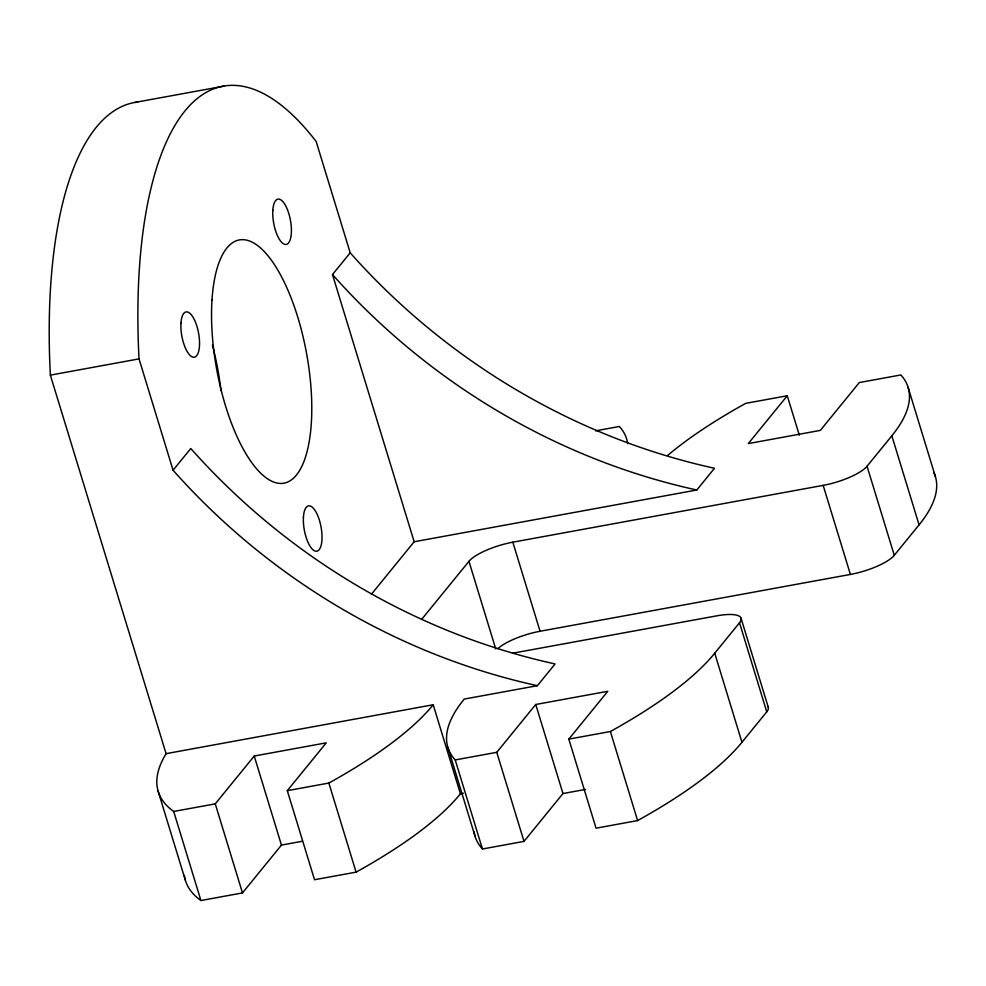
<?xml version="1.0" encoding="UTF-8"?>
<svg xmlns="http://www.w3.org/2000/svg" width="986" height="986" viewBox="0 0 986 986"><rect width="100%" height="100%" fill="white"/><g stroke="black" fill="none" stroke-linecap="round" stroke-linejoin="round"><path stroke-width="1.48" d="M537.382 685.689A619.146 548.845 39.2 0 1 173.068 470.236L190.779 448.494A619.146 548.845 39.2 0 0 555.093 663.935L537.382 685.689L464.233 699.074A384.823 107.363 -17 0 0 455.212 759.923L482.437 848.995L524.01 841.378L562.969 793.545L585.487 789.429M371.463 594.176L414.169 541.758L332.479 274.552L350.19 252.81L316.149 141.479A378.858 139.815 79.6 0 0 139.026 358.892L50.36 375.136L166.092 753.661A405.69 113.18 -17 0 0 173.696 811.466L200.922 900.538L242.482 892.922L281.454 845.088L302.468 841.243M173.696 811.466L215.256 803.861L254.228 756.028L326.267 742.84L287.296 790.673L314.534 879.734L356.094 872.129A384.823 107.363 -17 0 0 460.425 793.829L463.383 793.286M421.614 619.43L468.954 561.317A36.371 10.143 -17 0 1 512.831 542.189L823.162 485.371A36.371 10.143 -17 0 0 867.039 466.23L891.837 435.8A386.943 107.955 -17 0 0 900.859 374.951L859.299 382.556L820.327 430.389L748.288 443.589L787.259 395.756L799.313 435.171M414.169 541.758L696.794 490.005L714.505 468.264A619.146 548.906 39.2 0 1 350.19 252.81M455.212 759.923L496.771 752.318L535.743 704.485L607.783 691.297L568.823 739.118L596.049 828.191L637.609 820.574A384.823 107.363 -17 0 0 741.953 742.285L766.751 711.843A36.371 10.143 -17 0 0 767.601 706.136M568.823 739.118L610.383 731.513A384.823 107.363 -17 0 0 714.714 653.213L739.512 622.77A36.371 10.143 -17 0 0 716.896 615.819L512.523 653.237M497.856 648.64A36.371 10.143 -17 0 1 540.057 631.262L850.4 574.431A36.371 10.143 -17 0 0 894.277 555.303L919.075 524.86A386.943 107.955 -17 0 0 933.656 472.158M135.094 102.408L223.76 86.176M595.593 430.845L619.344 426.494A384.823 107.363 -17 0 1 627.712 443.651M787.259 395.756L745.699 403.36A384.823 107.363 -17 0 0 667.485 455.581M166.092 753.661L433.199 704.756L460.425 793.829M287.296 790.673L328.856 783.057A384.823 107.363 -17 0 0 433.199 704.756M908.143 387.498L935.381 476.571M891.837 435.8L919.075 524.86M867.039 466.23L894.277 555.303M823.162 485.371L850.4 574.431M741.053 618.247L768.279 707.319M739.512 622.77L766.751 711.843M714.714 653.213L741.953 742.285M610.383 731.513L637.609 820.574M512.831 542.189L540.057 631.262M535.743 704.485L562.969 793.545M468.954 561.317L495.736 648.936M496.771 752.318L524.01 841.378M447.878 747.388L475.104 836.461M328.856 783.057L356.094 872.129M139.026 358.892L173.068 470.236M254.228 756.028L281.454 845.088M215.256 803.861L242.482 892.922M158.093 791.055L185.331 880.128M212.397 345.026A123.657 45.639 79.6 0 1 221 390.555M50.36 375.136A378.858 139.815 79.6 0 1 137.757 102.026M696.794 490.005A619.146 548.906 39.2 0 1 332.479 274.552M200.922 900.538A405.69 113.18 -17 0 1 184.333 875.358M482.437 848.995A384.823 107.363 -17 0 1 474.081 831.827M211.978 300.077A123.657 45.639 79.6 0 0 280.603 483.436A123.657 45.639 79.6 0 0 292.3 301.05A123.657 45.639 79.6 0 0 211.978 300.077M272.826 210.338A23.035 8.504 79.6 0 0 285.62 244.491A23.035 8.504 79.6 0 0 287.789 210.523A23.035 8.504 79.6 0 0 272.826 210.338M180.956 323.112A23.035 8.504 79.6 0 0 193.737 357.265A23.035 8.504 79.6 0 0 195.918 323.297A23.035 8.504 79.6 0 0 180.956 323.112M303.429 517.083A23.035 8.504 79.6 0 0 316.223 551.236A23.035 8.504 79.6 0 0 318.392 517.256A23.035 8.504 79.6 0 0 303.429 517.083"/></g></svg>
